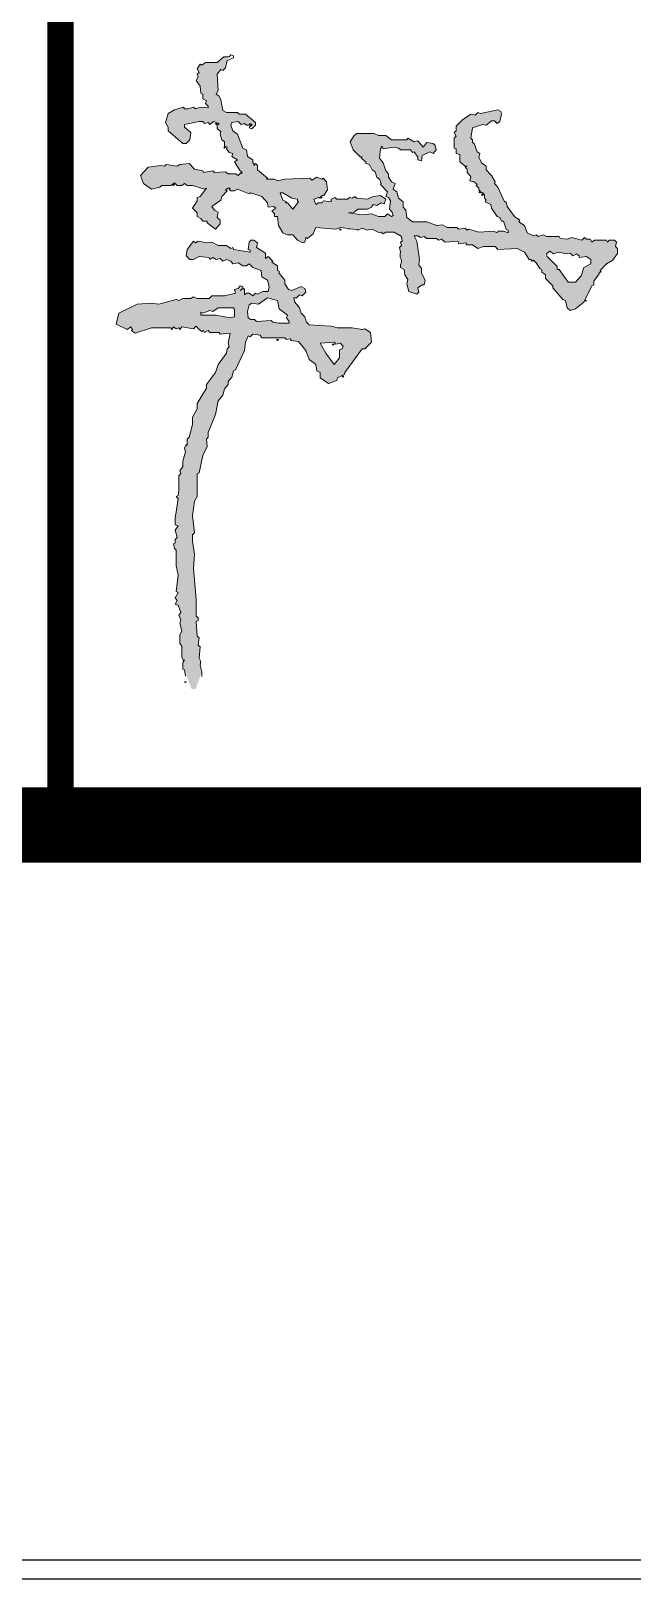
# Model space of a CAD drawing. Extents: x -518115 to 1124316, y -209821 to 1628073.
# Drawn here: x 1017371 to 1017570, y -173716 to -173203 of the extents above; entities that cross this region are included whole.
import ezdxf

# ---------------------------------------------------------------- set-up
doc = ezdxf.new("R2010")
doc.units = 0
doc.header["$LTSCALE"] = 1000
doc.header["$MEASUREMENT"] = 0
doc.layers.add('yichutu', color=7, linetype='Continuous', true_color=0xffffff, plot=False)
doc.layers.add('图框', color=140, linetype='Continuous')
doc.layers.add('签名', color=7, linetype='Continuous', lineweight=18)

# ---------------------------------------------------------------- blocks, each defined once
blk = doc.blocks.new('GFDDDDRG')
at = {"layer": '签名'}
h = blk.add_hatch(color=2, dxfattribs=at)
h.dxf.hatch_style = 1
h.paths.add_polyline_path([(898040.6, -159065.2), (898040.6, -159062.2), (898039.3, -159061), (898038.7, -159061.6), (898037.5, -159060.4), (898037.5, -159058.6), (898033.9, -159056.2), (898033.3, -159051.9), (898030.9, -159050.7), (898027.3, -159041.6), (898024.2, -159039.2), (898023, -159035.6), (898023.6, -159033.8), (898027.9, -159033.2), (898029.7, -159035), (898032.1, -159034.4), (898033.3, -159035.6), (898035.1, -159035.6), (898035.7, -159034.4), (898038.9, -159036), (898039.3, -159035.6), (898039.3, -159033.8), (898032.7, -159028.3), (898028.5, -159028.3), (898027.3, -159027.1), (898020, -159027.1), (898017.6, -159025.9), (898016.4, -159018.7), (898015.2, -159016.2), (898013.3, -159015), (898014.6, -159012.6), (898013.9, -159001.7), (898016.4, -158998.7), (898017.6, -158999.3), (898019.4, -158997.5), (898021, -158991), (898021.8, -158990.2), (898018.2, -158990.2), (898013.9, -158993.9), (898006.1, -158993.9), (898003.7, -158995.7), (898002.5, -158995.1), (898000.6, -158998.1), (898001.9, -159000.5), (898000.6, -159001.7), (898001.2, -159003.5), (898000, -159006), (898002.5, -159009.6), (898003.1, -159014.4), (898004.3, -159015), (898004.3, -159018.1), (898006.7, -159019.3), (898006.1, -159021.1), (898007.9, -159022.9), (898007.9, -159024.1), (898003.1, -159023.5), (897999.4, -159024.7), (897998.2, -159023.5), (897992.5, -159025.4), (897991.6, -159023.5), (897985.5, -159025.3), (897981.3, -159027.7), (897979.5, -159033.8), (897981.3, -159036.8), (897981.3, -159039.2), (897991, -159047.7), (897993.4, -159047.7), (897995.8, -159045.3), (897996.4, -159040.4), (897992.2, -159036.8), (897992.2, -159035), (898003.9, -159032.8), (898005.5, -159034.4), (898007.9, -159033.8), (898009.1, -159035), (898011.5, -159033.2), (898015.2, -159034.4), (898013.9, -159035.6), (898013.9, -159038), (898016.4, -159039.8), (898015.8, -159041.6), (898017, -159045.3), (898018.8, -159046.5), (898018.8, -159049.5), (898020.6, -159050.1), (898020, -159051.3), (898021.8, -159053.7), (898024.2, -159054.3), (898023.6, -159056.2), (898027.3, -159058.6), (898025.4, -159059.8), (898029.1, -159065.8), (898030.3, -159066.4), (898030.3, -159067.7), (898029.7, -159067), (898027.9, -159068.9), (898026, -159067.7), (898021.2, -159067.7), (898019.4, -159066.4), (898012.1, -159067), (898010.9, -159065.8), (898004.9, -159067), (898004.3, -159065.8), (897998.8, -159064.6), (897995.2, -159061), (897989.2, -159061.6), (897987.3, -159062.8), (897980.1, -159061.6), (897978.9, -159062.8), (897976.4, -159062.2), (897968, -159063.4), (897963.1, -159068.9), (897965, -159074.3), (897970.4, -159077.9), (897975.8, -159076.7), (897977.1, -159075.5), (897983.1, -159075.5), (897985.5, -159073.7), (897987.3, -159075.5), (897990.4, -159075.5), (897992.2, -159074.3), (897994, -159075.5), (897997.6, -159075.5), (898005.5, -159077.9), (898006.7, -159077.3), (898002.5, -159082.8), (898000.6, -159083.4), (898000.6, -159085.8), (897997.6, -159090.6), (898000.6, -159093.7), (898000.6, -159096.1), (898003.1, -159097.3), (898004.3, -159099.1), (898007.3, -159099.1), (898007.3, -159100.3), (898012.7, -159104.5), (898015.8, -159100.9), (898015.8, -159098.5), (898013.9, -159096.7), (898014.6, -159093.1), (898012.1, -159091.8), (898010.3, -159089.4), (898016.4, -159085.2), (898017, -159082.8), (898020.6, -159079.1), (898019.4, -159078.5), (898021.2, -159077.3), (898022.4, -159077.3), (898021.8, -159077.9), (898023, -159079.1), (898025.4, -159079.1), (898027.3, -159077.9), (898035.1, -159081), (898036.3, -159080.4), (898043.6, -159082.8), (898047.2, -159087), (898047.8, -159090), (898051.4, -159089.4), (898052.7, -159090.6), (898050.2, -159092.4), (898052, -159094.3), (898052, -159096.1), (898053.9, -159096.1), (898054.2, -159099.4), (898054.5, -159099.7), (898054.2, -159099.9), (898054.5, -159102.1), (898057.5, -159107), (898060.5, -159108.2), (898064.1, -159108.2), (898067.2, -159111.8), (898070.8, -159113.6), (898072, -159113), (898072.6, -159110), (898073.8, -159110.6), (898077.5, -159107.6), (898079.3, -159103.3), (898092.6, -159104.5), (898095.6, -159103.3), (898100.8, -159104.2), (898102.1, -159104.2), (898106.4, -159104.8), (898107.1, -159105.2), (898110.1, -159103.9), (898113.1, -159105.2), (898116.8, -159104.5), (898121.6, -159107), (898122.8, -159106.4), (898124, -159107.6), (898125.8, -159106.4), (898131.3, -159106.4), (898136.1, -159109.4), (898136.7, -159112.4), (898135.5, -159113), (898136.1, -159115.4), (898134.9, -159116.6), (898135.5, -159119.7), (898135.4, -159120.5), (898135.4, -159123), (898136.1, -159125.1), (898136.2, -159125.4), (898136.2, -159127.2), (898135.5, -159128.1), (898135.5, -159129.9), (898137.9, -159131.2), (898138.5, -159134.8), (898140.4, -159137.8), (898139.7, -159140.8), (898141, -159145.7), (898146.4, -159147.5), (898147.6, -159146.3), (898147, -159143.3), (898151.4, -159140.6), (898151.8, -159138.4), (898149.4, -159133.6), (898149.4, -159130.6), (898147.6, -159128.1), (898148.2, -159124.5), (898146.4, -159112.4), (898144.6, -159108.8), (898147, -159108.8), (898148.8, -159110), (898151.2, -159109.4), (898153.1, -159110.6), (898159.1, -159110.6), (898160.9, -159111.8), (898162.7, -159111.2), (898165.1, -159113), (898173.6, -159112.4), (898174.2, -159114.2), (898179.1, -159113.6), (898179.1, -159114.8), (898183.3, -159114.8), (898186.9, -159117.2), (898190.5, -159116), (898198.4, -159116), (898200.2, -159117.9), (898212.9, -159117.2), (898217.8, -159119.7), (898220.8, -159124.5), (898222.8, -159125.6), (898225.6, -159126.9), (898226.5, -159129.4), (898229.3, -159131.2), (898229.3, -159133), (898231.7, -159134.8), (898231.7, -159137.2), (898236.5, -159142), (898236.5, -159143.3), (898243.2, -159151.1), (898245, -159151.7), (898246.2, -159156.6), (898248, -159158.4), (898251.6, -159157.2), (898257.1, -159152.9), (898262.5, -159142), (898263.7, -159141.4), (898263.7, -159139), (898267.4, -159134.2), (898267.4, -159132.4), (898272.2, -159127.5), (898276.4, -159125.1), (898279.5, -159120.6), (898279.5, -159117.2), (898278.2, -159116), (898278.8, -159113), (898277.6, -159111.8), (898274, -159111.8), (898272.8, -159113), (898272.2, -159111.8), (898264.3, -159111.8), (898262.5, -159113), (898261.3, -159111.2), (898258.9, -159111.2), (898257.7, -159110), (898255.9, -159111.8), (898249.2, -159110), (898246.2, -159111.2), (898241.4, -159110.6), (898240.7, -159109.4), (898232.3, -159109.4), (898230.5, -159108.2), (898226.8, -159109.4), (898225.6, -159108.2), (898223.8, -159108.8), (898219.6, -159107), (898217.8, -159102.1), (898214.1, -159099.7), (898214.7, -159098.5), (898211.1, -159096.1), (898206.3, -159089.4), (898205.7, -159086.4), (898204.5, -159086.4), (898200.2, -159076.7), (898197.8, -159074.3), (898198.4, -159073.1), (898196, -159068.9), (898192.4, -159065.2), (898192.4, -159062.8), (898189.3, -159060.4), (898187.5, -159056.8), (898188.1, -159054.3), (898186.3, -159053.1), (898184.5, -159047.7), (898183.3, -159047.1), (898183.3, -159045.3), (898182.1, -159044.1), (898183.3, -159037.4), (898189.9, -159035), (898192.4, -159035.6), (898196, -159032.6), (898197.8, -159032.6), (898199.6, -159034.4), (898201.4, -159033.2), (898202.6, -159028.3), (898202, -159026.5), (898200.2, -159025.3), (898188.7, -159027.7), (898186.9, -159027.1), (898185.1, -159028.9), (898182.1, -159028.3), (898176.6, -159032), (898172.4, -159036.2), (898172.4, -159039.2), (898171.2, -159040.4), (898172.4, -159042.9), (898171.2, -159044.1), (898171.2, -159050.7), (898172.4, -159051.3), (898172.4, -159054.3), (898174.8, -159055), (898174.8, -159059.8), (898178.5, -159062.8), (898179.7, -159062.8), (898178.5, -159063.4), (898179.7, -159064.6), (898179.7, -159067), (898182.1, -159069.5), (898181.5, -159072.5), (898184.5, -159073.1), (898186.3, -159074.9), (898185.7, -159075.5), (898187.5, -159077.3), (898187.5, -159078.5), (898189.3, -159080.4), (898190.5, -159080.4), (898189.9, -159081), (898191.2, -159081.6), (898191.2, -159084), (898192.4, -159085.2), (898191.8, -159086.4), (898195.4, -159088.2), (898196, -159090.6), (898199.6, -159096.1), (898201.4, -159096.7), (898202.6, -159099.1), (898203.9, -159099.1), (898205.7, -159104.5), (898206.9, -159105.2), (898206.9, -159107), (898203.9, -159105.8), (898200.2, -159105.8), (898199.6, -159107), (898197.2, -159105.8), (898187.5, -159106.4), (898180.9, -159104.5), (898179.7, -159105.2), (898178.5, -159103.9), (898174.2, -159104.5), (898173, -159103.3), (898166.4, -159103.3), (898163.3, -159101.5), (898159.7, -159102.1), (898153.1, -159099.7), (898143.4, -159099.7), (898139.7, -159096.7), (898139.1, -159091.8), (898137.3, -159090), (898137.3, -159086.4), (898134.3, -159084), (898133.1, -159079.7), (898130.7, -159077.9), (898131.9, -159074.3), (898129.5, -159073.1), (898127.6, -159070.1), (898127.6, -159067.7), (898125.8, -159065.8), (898124, -159060.4), (898121.6, -159057.4), (898122.2, -159051.3), (898123.4, -159049.5), (898124, -159051.3), (898131.3, -159050.1), (898134.3, -159050.7), (898135.5, -159051.9), (898142.2, -159051.9), (898143.4, -159053.7), (898144.6, -159053.1), (898147, -159056.8), (898147, -159058.6), (898149.4, -159059.2), (898150, -159055.6), (898154.9, -159053.1), (898157.3, -159054.3), (898159.1, -159051.9), (898158.5, -159048.9), (898157.3, -159047.7), (898153.1, -159047.1), (898150.6, -159050.1), (898147, -159045.9), (898144.6, -159046.5), (898140.4, -159044.1), (898139.7, -159045.3), (898129.5, -159045.3), (898125.8, -159042.3), (898121, -159042.3), (898118, -159041), (898106.5, -159041), (898104.7, -159042.3), (898102.2, -159046.5), (898104.1, -159051.9), (898108.9, -159056.8), (898110.1, -159056.2), (898109.5, -159057.4), (898112.5, -159059.8), (898112.5, -159061), (898114.9, -159061.6), (898116.8, -159065.2), (898118.6, -159066.4), (898119.8, -159070.1), (898121.6, -159071.3), (898123.6, -159076.3), (898127, -159079.7), (898125.8, -159082.8), (898127.6, -159083.4), (898128.9, -159085.8), (898128.3, -159091.2), (898130.1, -159093.1), (898130.7, -159095.5), (898129.5, -159096.1), (898127, -159094.3), (898125.2, -159096.1), (898121, -159096.1), (898116.2, -159094.3), (898110.1, -159094.9), (898101, -159093.7), (898104.7, -159093.1), (898107.1, -159091.2), (898113.7, -159091.2), (898116.2, -159090), (898117.4, -159088.2), (898119.8, -159088.8), (898122.8, -159087), (898124.6, -159087.6), (898125.8, -159084.6), (898122.2, -159082.2), (898117.4, -159082.8), (898113.7, -159084.6), (898106.5, -159084), (898105.3, -159082.8), (898103.5, -159084), (898101.6, -159083.4), (898100.4, -159084.6), (898093.2, -159084.6), (898092, -159083.4), (898089.5, -159084.6), (898089.5, -159086.4), (898084.1, -159085.8), (898083.5, -159087), (898081.1, -159087), (898079.3, -159088.2), (898078.1, -159084.6), (898083.1, -159082.6), (898083.5, -159082.2), (898084.7, -159082.2), (898087.1, -159078.5), (898086.5, -159073.1), (898084.1, -159070.7), (898083.5, -159071.3), (898079.9, -159070.1), (898076.8, -159071.9), (898075.6, -159070.7), (898058.7, -159071.3), (898053.9, -159072.5), (898052, -159071.3), (898046.6, -159071.3), (898047.2, -159070.7)])
h.paths.add_polyline_path([(898055.7, -159080.4), (898057.5, -159080.4), (898063.5, -159084), (898067.2, -159084.6), (898067.2, -159085.8), (898067.8, -159086.4), (898064.1, -159091.2), (898060.5, -159087), (898059.3, -159087), (898059.9, -159086.4), (898057.5, -159085.2)], flags=16)
h.paths.add_polyline_path([(898234.7, -159119.1), (898237.1, -159120.9), (898240.1, -159119.7), (898246.2, -159120.9), (898248, -159120.3), (898249.8, -159122.1), (898252.2, -159120.9), (898255.6, -159123.1), (898258.9, -159122.7), (898261.9, -159124.5), (898261.9, -159127.5), (898257.1, -159129.9), (898255.3, -159135.4), (898251.6, -159139.6), (898246.8, -159139.6), (898240.7, -159131.2), (898239.5, -159131.2), (898239.5, -159129.3), (898231.6, -159121.4)], flags=16)
h = blk.add_hatch(color=2, dxfattribs=at)
h.dxf.hatch_style = 1
h.paths.add_polyline_path([(898036.3, -159164.4), (898034.5, -159163.2), (898033.9, -159159), (898035.1, -159154.7), (898036.9, -159153.5), (898041.2, -159154.1), (898047.2, -159149.9), (898053.9, -159151.7), (898055.1, -159157.2), (898060.5, -159161.4), (898059.9, -159163.2), (898061.7, -159165.6), (898061.7, -159166.8), (898054.5, -159166.8), (898050.8, -159166.2), (898049.6, -159165), (898040, -159165.6), (898038.7, -159164.4)], flags=16)
h.paths.add_polyline_path([(898025.4, -159162.6), (898022.4, -159163.2), (898013.3, -159161.4), (898003.1, -159161.4), (898003.1, -159159.6), (898004.3, -159160.2), (898009.1, -159158.4), (898010.9, -159159), (898014.6, -159156.6), (898024.8, -159156.6), (898025.4, -159157.8)], flags=16)
h.paths.add_polyline_path([(898082.3, -159180.1), (898091.4, -159179.5), (898092.6, -159180.8), (898095.6, -159180.1), (898096.8, -159181.4), (898097.4, -159182), (898096.8, -159183.8), (898095, -159184.4), (898095, -159189.8), (898091.4, -159194.1), (898085.9, -159186.8)], flags=16)
h.paths.add_polyline_path([(898090.2, -159180.8), (898091.4, -159180.8), (898090.8, -159181.4)], flags=0)
h.paths.add_polyline_path([(897996.9, -159409.3), (897999.6, -159409.4), (898003.7, -159397.9), (898002.5, -159393.6), (898003.1, -159391.2), (898001.9, -159388.8), (898002.5, -159381.5), (898001.2, -159380.3), (898001.9, -159375.5), (898000.6, -159374.3), (898000, -159364.6), (898001.2, -159364), (898001.2, -159362.2), (898000, -159361), (898000, -159350.1), (897998.2, -159329.5), (897998.8, -159319.9), (897997.6, -159311.4), (897997.6, -159307.2), (897998.8, -159305.9), (897997.6, -159294.5), (897998.8, -159284.8), (898000.6, -159281.8), (898000.6, -159266.6), (898001.9, -159266), (898004.3, -159254.5), (898007.3, -159248.5), (898006.7, -159243.6), (898007.9, -159242.4), (898007.9, -159239.4), (898012.7, -159227.3), (898014.6, -159218.2), (898017.6, -159214.6), (898018.8, -159210.4), (898021.2, -159207.4), (898021.2, -159205.5), (898023.6, -159202.5), (898024.8, -159198.3), (898026, -159197.7), (898032.1, -159185), (898032.7, -159179.5), (898034.5, -159175.3), (898035.7, -159175.9), (898037.5, -159174.1), (898042.4, -159174.7), (898043.6, -159176.5), (898058.7, -159176.5), (898059.9, -159177.7), (898062.3, -159177.1), (898062.9, -159178.3), (898067.8, -159178.9), (898072.6, -159185), (898075, -159191), (898079.3, -159194.1), (898079.9, -159198.3), (898082.3, -159199.5), (898082.3, -159203.1), (898087.7, -159206.8), (898093.2, -159204.9), (898093.8, -159203.1), (898098.6, -159200.7), (898098.6, -159199.5), (898110.1, -159183.8), (898111.9, -159183.8), (898116.2, -159179.5), (898115.6, -159172.9), (898111.9, -159170.5), (898110.1, -159171.1), (898103.5, -159169.9), (898093.8, -159169.9), (898089.5, -159168.7), (898075, -159168), (898073.2, -159166.2), (898072, -159162.6), (898069.6, -159160.2), (898068.4, -159156.6), (898065.4, -159152.9), (898064.8, -159149.9), (898066.6, -159149.9), (898068.4, -159148.1), (898070.2, -159148.7), (898072.6, -159146.3), (898072, -159143.9), (898069.6, -159142.6), (898063.5, -159145.1), (898061.1, -159144.5), (898058.7, -159140.8), (898058.7, -159138.4), (898055.1, -159133.6), (898055.1, -159132.4), (898053.9, -159131.8), (898053.9, -159128.7), (898050.2, -159126.3), (898050.8, -159125.7), (898047.8, -159122.7), (898046, -159123.9), (898046, -159120.3), (898040, -159116.6), (898040.6, -159113.6), (898038.1, -159111.8), (898036.3, -159111.8), (898035.1, -159113), (898034.5, -159117.9), (898035.7, -159118.5), (898035.7, -159119.7), (898024.8, -159117.9), (898024.2, -159116.6), (898023, -159117.2), (898020, -159115.4), (898014.6, -159115.4), (898010.3, -159113), (898007.3, -159113.6), (898001.2, -159112.4), (897999.4, -159113.6), (897998.2, -159112.4), (897994, -159117.9), (897993.4, -159122.1), (897995.8, -159124.5), (897998.2, -159124.5), (898001.9, -159122.7), (898008.5, -159123.3), (898009.1, -159124.5), (898010.9, -159123.3), (898013.3, -159124.5), (898015.8, -159123.9), (898017.6, -159125.7), (898020, -159124.5), (898023, -159125.7), (898024.2, -159127.5), (898027.9, -159126.9), (898030.9, -159128.7), (898033.3, -159128.7), (898035.1, -159127.5), (898037.5, -159129.9), (898043, -159131.8), (898043.6, -159136), (898047.2, -159138.4), (898048.4, -159142.6), (898047.8, -159145.7), (898044.2, -159145.7), (898040.6, -159147.5), (898039.3, -159146.9), (898037.5, -159148.7), (898035.1, -159146.9), (898033.3, -159146.9), (898032.1, -159148.1), (898032.1, -159144.5), (898031.5, -159143.9), (898029.1, -159145.1), (898030.9, -159143.9), (898030.9, -159142.6), (898029.1, -159142), (898027.9, -159143.9), (898025.4, -159144.5), (898026, -159146.9), (898018.8, -159148.7), (898010.3, -159148.7), (898008.5, -159150.5), (898000.6, -159150.5), (897998.2, -159149.3), (897996.4, -159150.5), (897991, -159150.5), (897988.5, -159151.7), (897986.7, -159151.1), (897975.2, -159154.1), (897970.4, -159153.5), (897960.7, -159154.1), (897948.6, -159160.2), (897946.8, -159167.4), (897954.1, -159171.1), (897956.5, -159169.3), (897957.7, -159171.1), (897957.1, -159171.7), (897959.5, -159173.5), (897970.4, -159169.9), (897983.1, -159169.9), (897983.7, -159171.1), (897984.9, -159169.3), (897986.7, -159170.5), (897988.5, -159169.9), (897989.2, -159171.1), (897990.4, -159169.3), (897998.2, -159170.5), (898000, -159168.7), (898001.9, -159171.1), (898003.7, -159172.3), (898004.9, -159171.7), (898005.5, -159172.9), (898007.9, -159171.7), (898009.1, -159172.9), (898015.2, -159172.9), (898015.8, -159174.1), (898022.4, -159173.5), (898021.2, -159180.1), (898021.8, -159182.6), (898020.6, -159183.8), (898020, -159186.8), (898014.6, -159194.1), (898012.7, -159199.5), (898006.7, -159207.4), (898006.7, -159209.8), (898000.6, -159220.1), (898000.6, -159223.7), (897997.6, -159229.1), (897997.6, -159234), (897995.2, -159242.4), (897994, -159243.6), (897994, -159247.9), (897993.4, -159247.3), (897992.2, -159249.7), (897992.8, -159252.1), (897991, -159258.2), (897991, -159261.8), (897989.2, -159264.8), (897989.8, -159266.6), (897988.5, -159267.8), (897988.5, -159277.5), (897987.9, -159281.1), (897986.7, -159281.8), (897987.9, -159283), (897986.7, -159292), (897986.4, -159293.7), (897986.1, -159295.7), (897986.1, -159300.5), (897987.9, -159301.1), (897986.1, -159304.1), (897987.3, -159309), (897986.1, -159310.2), (897986.1, -159312.6), (897984.9, -159313.2), (897985.5, -159316.2), (897986.7, -159317.4), (897986.7, -159327.7), (897987.9, -159333.8), (897986.7, -159344.7), (897987.9, -159345.3), (897986.1, -159348.9), (897987.3, -159350.7), (897986.1, -159353.1), (897987.9, -159353.7), (897989.8, -159358.6), (897988.5, -159360.4), (897989.8, -159363.4), (897989.2, -159365.8), (897990.4, -159370.7), (897989.2, -159373.7), (897989.2, -159379.1), (897990.4, -159380.9), (897990.4, -159388.2), (897991.6, -159390.6), (897992.2, -159390), (897991, -159391.8), (897991, -159396.1), (897992.2, -159396.7)])
at = {"layer": '图框'}
blk.add_lwpolyline([(923309.8, -107437), (923309.8, -159999.5), (893609.8, -159999.5), (893609.8, -107437)], close=True, dxfattribs=at)
blk.add_lwpolyline([(923309.8, -107437), (923309.8, -159999.5), (893609.8, -159999.5), (893609.8, -107437)], close=True, dxfattribs=at)
at = {"layer": '图框', "const_width": 50}
blk.add_lwpolyline([(894109.8, -159499.5), (922809.8, -159499.5), (922809.8, -108687), (894109.8, -108687)], close=True, dxfattribs=at)
at = {"layer": '图框', "const_width": 17.5}
blk.add_lwpolyline([(897909.9, -156001.9), (897909.9, -159501.9)], dxfattribs=at)
at = {"layer": '签名', "color": 2, "elevation": 4852497.2}
for points in [[(898278.8, -159121.5), (898279.5, -159120.9), (898279.5, -159117.2), (898278.2, -159116), (898278.8, -159113), (898277.6, -159111.8), (898274, -159111.8), (898272.8, -159113), (898272.2, -159111.8), (898264.3, -159111.8), (898262.5, -159113), (898261.3, -159111.2), (898258.9, -159111.2), (898257.7, -159110), (898255.9, -159111.8), (898249.2, -159110), (898246.2, -159111.2), (898241.4, -159110.6), (898240.7, -159109.4), (898232.3, -159109.4), (898230.5, -159108.2), (898226.8, -159109.4), (898225.6, -159108.2), (898223.8, -159108.8), (898219.6, -159107), (898217.8, -159102.1), (898214.1, -159099.7), (898214.7, -159098.5), (898211.1, -159096.1), (898206.3, -159089.4), (898205.7, -159086.4), (898204.5, -159086.4), (898200.2, -159076.7), (898197.8, -159074.3), (898198.4, -159073.1), (898196, -159068.9), (898192.4, -159065.2), (898192.4, -159062.8), (898189.3, -159060.4), (898187.5, -159056.8), (898188.1, -159054.3), (898186.3, -159053.1), (898184.5, -159047.7), (898183.3, -159047.1), (898183.3, -159045.3), (898182.1, -159044.1), (898183.3, -159037.4), (898189.9, -159035), (898192.4, -159035.6), (898196, -159032.6), (898197.8, -159032.6), (898199.6, -159034.4), (898201.4, -159033.2), (898202.6, -159028.3), (898202, -159026.5), (898200.2, -159025.3), (898188.7, -159027.7), (898186.9, -159027.1), (898185.1, -159028.9), (898182.1, -159028.3), (898176.6, -159032), (898172.4, -159036.2), (898172.4, -159039.2), (898171.2, -159040.4), (898172.4, -159042.9), (898171.2, -159044.1), (898171.2, -159050.7), (898172.4, -159051.3), (898172.4, -159054.3), (898174.8, -159055), (898174.8, -159059.8), (898178.5, -159062.8), (898179.7, -159062.8), (898178.5, -159063.4), (898179.7, -159064.6), (898179.7, -159067), (898182.1, -159069.5), (898181.5, -159072.5), (898184.5, -159073.1), (898186.3, -159074.9), (898185.7, -159075.5), (898187.5, -159077.3), (898187.5, -159078.5), (898189.3, -159080.4), (898190.5, -159080.4), (898189.9, -159081), (898191.2, -159081.6), (898191.2, -159084), (898192.4, -159085.2), (898191.8, -159086.4), (898195.4, -159088.2), (898196, -159090.6), (898199.6, -159096.1), (898201.4, -159096.7), (898202.6, -159099.1), (898203.9, -159099.1), (898205.7, -159104.5), (898206.9, -159105.2), (898206.9, -159107), (898203.9, -159105.8), (898200.2, -159105.8), (898199.6, -159107), (898197.2, -159105.8), (898187.5, -159106.4), (898180.9, -159104.5), (898179.7, -159105.2), (898178.5, -159103.9), (898174.2, -159104.5), (898173, -159103.3), (898166.4, -159103.3), (898163.3, -159101.5), (898159.7, -159102.1), (898153.1, -159099.7), (898143.4, -159099.7), (898139.7, -159096.7), (898139.1, -159091.8), (898137.3, -159090), (898137.3, -159086.4), (898134.3, -159084), (898133.1, -159079.7), (898130.7, -159077.9), (898131.9, -159074.3), (898129.5, -159073.1), (898127.6, -159070.1), (898127.6, -159067.7), (898125.8, -159065.8), (898124, -159060.4), (898121.6, -159057.4), (898122.2, -159051.3), (898123.4, -159049.5), (898124, -159051.3), (898131.3, -159050.1), (898134.3, -159050.7), (898135.5, -159051.9), (898142.2, -159051.9), (898143.4, -159053.7), (898144.6, -159053.1), (898147, -159056.8), (898147, -159058.6), (898149.4, -159059.2), (898150, -159055.6), (898154.9, -159053.1), (898157.3, -159054.3), (898159.1, -159051.9), (898158.5, -159048.9), (898157.3, -159047.7), (898153.1, -159047.1), (898150.6, -159050.1), (898147, -159045.9), (898144.6, -159046.5), (898140.4, -159044.1), (898139.7, -159045.3), (898129.5, -159045.3), (898125.8, -159042.3), (898121, -159042.3), (898118, -159041), (898106.5, -159041), (898104.7, -159042.3), (898102.2, -159046.5), (898104.1, -159051.9), (898108.9, -159056.8), (898110.1, -159056.2), (898109.5, -159057.4), (898112.5, -159059.8), (898112.5, -159061), (898114.9, -159061.6), (898116.8, -159065.2), (898118.6, -159066.4), (898119.8, -159070.1), (898121.6, -159071.3), (898122.8, -159074.3), (898122.2, -159074.9), (898127, -159079.7), (898125.8, -159082.8), (898127.6, -159083.4), (898128.9, -159085.8), (898128.3, -159091.2), (898130.1, -159093.1), (898130.7, -159095.5), (898129.5, -159096.1), (898127, -159094.3), (898125.2, -159096.1), (898121, -159096.1), (898116.2, -159094.3), (898110.1, -159094.9), (898101, -159093.7), (898104.7, -159093.1), (898107.1, -159091.2), (898113.7, -159091.2), (898116.2, -159090), (898117.4, -159088.2), (898119.8, -159088.8), (898122.8, -159087), (898124.6, -159087.6), (898125.8, -159084.6), (898122.2, -159082.2), (898117.4, -159082.8), (898113.7, -159084.6), (898106.5, -159084), (898105.3, -159082.8), (898103.5, -159084), (898101.6, -159083.4), (898100.4, -159084.6), (898093.2, -159084.6), (898092, -159083.4), (898089.5, -159084.6), (898089.5, -159086.4), (898084.1, -159085.8), (898083.5, -159087), (898081.1, -159087), (898079.3, -159088.2), (898078.1, -159084.6), (898081.1, -159083.4), (898081.7, -159084), (898083.5, -159082.2), (898084.7, -159082.2), (898087.1, -159078.5), (898086.5, -159073.1), (898084.1, -159070.7), (898083.5, -159071.3), (898079.9, -159070.1), (898076.8, -159071.9), (898075.6, -159070.7), (898058.7, -159071.3), (898053.9, -159072.5), (898052, -159071.3), (898046.6, -159071.3), (898047.2, -159070.7), (898040.6, -159065.2), (898040.6, -159062.2), (898039.3, -159061), (898038.1, -159062.2), (898038.7, -159061.6), (898037.5, -159060.4), (898037.5, -159058.6), (898033.9, -159056.2), (898033.3, -159051.9), (898030.9, -159050.7), (898027.3, -159041.6), (898024.2, -159039.2), (898023, -159035.6), (898023.6, -159033.8), (898027.9, -159033.2), (898029.7, -159035), (898032.1, -159034.4), (898033.3, -159035.6), (898035.1, -159035.6), (898035.7, -159034.4), (898036.9, -159035), (898036.9, -159036.2), (898036.3, -159035.6), (898035.1, -159037.4), (898036.9, -159038), (898039.3, -159035.6), (898039.3, -159033.8), (898032.7, -159028.3), (898028.5, -159028.3), (898027.3, -159027.1), (898020, -159027.1), (898017.6, -159025.9), (898016.4, -159018.7), (898015.2, -159016.2), (898013.3, -159015), (898014.6, -159012.6), (898013.9, -159001.7), (898016.4, -158998.7), (898017.6, -158999.3), (898019.4, -158997.5), (898020.6, -158992.7), (898024.8, -158990.8), (898024.8, -158989.6), (898023, -158989), (898021.8, -158990.2), (898018.2, -158990.2), (898013.9, -158993.9), (898006.1, -158993.9), (898003.7, -158995.7), (898002.5, -158995.1), (898000.6, -158998.1), (898001.9, -159000.5), (898000.6, -159001.7), (898001.2, -159003.5), (898000, -159006), (898002.5, -159009.6), (898003.1, -159014.4), (898004.3, -159015), (898004.3, -159018.1), (898006.7, -159019.3), (898006.1, -159021.1), (898007.9, -159022.9), (898007.9, -159024.1), (898003.1, -159023.5), (897999.4, -159024.7), (897998.2, -159023.5), (897994.6, -159024.7), (897992.2, -159024.7), (897991.6, -159023.5), (897985.5, -159025.3), (897981.3, -159027.7), (897979.5, -159033.8), (897981.3, -159036.8), (897981.3, -159039.2), (897991, -159047.7), (897993.4, -159047.7), (897995.8, -159045.3), (897996.4, -159040.4), (897992.2, -159036.8), (897992.2, -159035), (898001.9, -159033.2), (898004.3, -159033.2), (898005.5, -159034.4), (898007.9, -159033.8), (898009.1, -159035), (898011.5, -159033.2), (898015.2, -159034.4), (898013.9, -159035.6), (898013.9, -159038), (898016.4, -159039.8), (898015.8, -159041.6), (898017, -159045.3), (898018.8, -159046.5), (898018.8, -159049.5), (898020.6, -159050.1), (898020, -159051.3), (898021.8, -159053.7), (898024.2, -159054.3), (898023.6, -159056.2), (898027.3, -159058.6), (898025.4, -159059.8), (898029.1, -159065.8), (898030.3, -159066.4), (898030.3, -159067.7), (898029.7, -159067), (898027.9, -159068.9), (898026, -159067.7), (898021.2, -159067.7), (898019.4, -159066.4), (898012.1, -159067), (898010.9, -159065.8), (898004.9, -159067), (898004.3, -159065.8), (897998.8, -159064.6), (897995.2, -159061), (897989.2, -159061.6), (897987.3, -159062.8), (897980.1, -159061.6), (897978.9, -159062.8), (897976.4, -159062.2), (897968, -159063.4), (897963.1, -159068.9), (897965, -159074.3), (897970.4, -159077.9), (897975.8, -159076.7), (897977.1, -159075.5), (897983.1, -159075.5), (897985.5, -159073.7), (897987.3, -159075.5), (897990.4, -159075.5), (897992.2, -159074.3), (897994, -159075.5), (897997.6, -159075.5), (898005.5, -159077.9), (898006.7, -159077.3), (898002.5, -159082.8), (898000.6, -159083.4), (898000.6, -159085.8), (897997.6, -159090.6), (898000.6, -159093.7), (898000.6, -159096.1), (898003.1, -159097.3), (898004.3, -159099.1), (898007.3, -159099.1), (898007.3, -159100.3), (898012.7, -159104.5), (898015.8, -159100.9), (898015.8, -159098.5), (898013.9, -159096.7), (898014.6, -159093.1), (898012.1, -159091.8), (898010.3, -159089.4), (898016.4, -159085.2), (898017, -159082.8), (898020.6, -159079.1), (898019.4, -159078.5), (898021.2, -159077.3), (898022.4, -159077.3), (898021.8, -159077.9), (898023, -159079.1), (898025.4, -159079.1), (898027.3, -159077.9), (898035.1, -159081), (898036.3, -159080.4), (898043.6, -159082.8), (898047.2, -159087), (898047.8, -159090), (898051.4, -159089.4), (898052.7, -159090.6), (898050.2, -159092.4), (898052, -159094.3), (898052, -159096.1), (898053.9, -159096.1), (898054.5, -159102.1), (898057.5, -159107), (898060.5, -159108.2), (898064.1, -159108.2), (898067.2, -159111.8), (898070.8, -159113.6), (898072, -159113), (898072.6, -159110), (898073.8, -159110.6), (898077.5, -159107.6), (898079.3, -159103.3), (898092.6, -159104.5), (898095.6, -159103.3), (898099.2, -159103.9), (898100.7, -159104.2), (898102.2, -159104.2), (898106.5, -159104.8), (898107.1, -159105.2), (898110.1, -159103.9), (898113.1, -159105.2), (898116.8, -159104.5), (898121.6, -159107), (898122.8, -159106.4), (898124, -159107.6), (898125.8, -159106.4), (898131.3, -159106.4), (898136.1, -159109.4), (898136.7, -159112.4), (898135.5, -159113), (898136.1, -159115.4), (898134.9, -159116.6), (898135.5, -159119.7), (898135.4, -159120.9), (898135.4, -159123.3), (898136.1, -159125.1), (898136.2, -159124.5), (898136.2, -159126.3), (898135.5, -159128.1), (898135.5, -159129.9), (898137.9, -159131.2), (898138.5, -159134.8), (898140.4, -159137.8), (898139.7, -159140.8), (898141, -159145.7), (898146.4, -159147.5), (898147.6, -159146.3), (898147, -159143.3), (898150, -159141.4), (898151.2, -159141.4), (898151.8, -159138.4), (898149.4, -159133.6), (898149.4, -159130.6), (898147.6, -159128.1), (898148.2, -159124.5), (898146.4, -159112.4), (898144.6, -159108.8), (898147, -159108.8), (898148.8, -159110), (898151.2, -159109.4), (898153.1, -159110.6), (898159.1, -159110.6), (898160.9, -159111.8), (898162.7, -159111.2), (898165.1, -159113), (898173.6, -159112.4), (898174.2, -159114.2), (898179.1, -159113.6), (898179.1, -159114.8), (898183.3, -159114.8), (898186.9, -159117.2), (898190.5, -159116), (898198.4, -159116), (898200.2, -159117.9), (898212.9, -159117.2), (898217.8, -159119.7), (898220.8, -159124.5), (898222, -159124.5), (898222.6, -159125.7), (898223.8, -159125.1), (898225.6, -159126.9), (898228, -159130.6), (898229.3, -159131.2), (898229.3, -159133), (898231.7, -159134.8), (898231.7, -159137.2), (898236.5, -159142), (898236.5, -159143.3), (898243.2, -159151.1), (898245, -159151.7), (898246.2, -159156.6), (898248, -159158.4), (898251.6, -159157.2), (898257.1, -159152.9), (898262.5, -159142), (898263.7, -159141.4), (898263.7, -159139), (898267.4, -159134.2), (898267.4, -159133), (898268.6, -159133), (898268, -159131.8), (898272.2, -159127.5), (898276.4, -159125.1), (898278.8, -159121.5)], [(898013.3, -159035), (898013.9, -159034.4), (898012.7, -159034.4), (898013.3, -159035)], [(898018.8, -159050.7), (898019.4, -159050.1), (898018.2, -159050.1), (898018.8, -159050.7)], [(897984.9, -159075.5), (897985.5, -159074.9), (897984.3, -159074.9), (897984.9, -159075.5)], [(898188.1, -159080.4), (898188.7, -159079.7), (898187.5, -159079.7), (898188.1, -159080.4)], [(898067.2, -159084.6), (898067.2, -159085.8), (898067.8, -159086.4), (898064.1, -159091.2), (898060.5, -159087), (898059.3, -159087), (898059.9, -159086.4), (898057.5, -159085.2), (898055.7, -159080.4), (898057.5, -159080.4), (898063.5, -159084), (898067.2, -159084.6)], [(898082.9, -159084), (898083.5, -159083.4), (898082.3, -159083.4), (898082.9, -159084)], [(898189.9, -159082.2), (898190.5, -159081.6), (898189.3, -159081.6), (898189.9, -159082.2)], [(898095.6, -159105.2), (898096.2, -159104.5), (898095, -159104.5), (898095.6, -159105.2)], [(898115.6, -159180.1), (898116.2, -159179.5), (898115.6, -159172.9), (898111.9, -159170.5), (898110.1, -159171.1), (898103.5, -159169.9), (898093.8, -159169.9), (898089.5, -159168.7), (898075, -159168), (898073.2, -159166.2), (898072, -159162.6), (898069.6, -159160.2), (898068.4, -159156.6), (898065.4, -159152.9), (898064.8, -159149.9), (898066.6, -159149.9), (898068.4, -159148.1), (898070.2, -159148.7), (898072.6, -159146.3), (898072, -159143.9), (898069.6, -159142.6), (898063.5, -159145.1), (898061.1, -159144.5), (898058.7, -159140.8), (898058.7, -159138.4), (898055.1, -159133.6), (898055.1, -159132.4), (898053.9, -159131.8), (898053.9, -159128.7), (898050.2, -159126.3), (898050.8, -159125.7), (898047.8, -159122.7), (898046, -159123.9), (898046, -159120.3), (898040, -159116.6), (898040.6, -159113.6), (898038.1, -159111.8), (898036.3, -159111.8), (898035.1, -159113), (898034.5, -159117.9), (898035.7, -159118.5), (898035.7, -159119.7), (898024.8, -159117.9), (898024.2, -159116.6), (898023, -159117.2), (898020, -159115.4), (898014.6, -159115.4), (898010.3, -159113), (898007.3, -159113.6), (898001.2, -159112.4), (897999.4, -159113.6), (897998.2, -159112.4), (897994, -159117.9), (897993.4, -159122.1), (897995.8, -159124.5), (897998.2, -159124.5), (898001.9, -159122.7), (898008.5, -159123.3), (898009.1, -159124.5), (898010.9, -159123.3), (898013.3, -159124.5), (898015.8, -159123.9), (898017.6, -159125.7), (898020, -159124.5), (898023, -159125.7), (898024.2, -159127.5), (898027.9, -159126.9), (898030.9, -159128.7), (898033.3, -159128.7), (898035.1, -159127.5), (898037.5, -159129.9), (898043, -159131.8), (898043.6, -159136), (898047.2, -159138.4), (898048.4, -159142.6), (898047.8, -159145.7), (898044.2, -159145.7), (898040.6, -159147.5), (898039.3, -159146.9), (898037.5, -159148.7), (898035.1, -159146.9), (898033.3, -159146.9), (898032.1, -159148.1), (898032.1, -159144.5), (898031.5, -159143.9), (898029.1, -159145.1), (898030.9, -159143.9), (898030.9, -159142.6), (898029.1, -159142), (898027.9, -159143.9), (898025.4, -159144.5), (898026, -159146.9), (898018.8, -159148.7), (898010.3, -159148.7), (898008.5, -159150.5), (898000.6, -159150.5), (897998.2, -159149.3), (897996.4, -159150.5), (897991, -159150.5), (897988.5, -159151.7), (897986.7, -159151.1), (897975.2, -159154.1), (897970.4, -159153.5), (897960.7, -159154.1), (897948.6, -159160.2), (897946.8, -159167.4), (897954.1, -159171.1), (897956.5, -159169.3), (897957.7, -159171.1), (897957.1, -159171.7), (897959.5, -159173.5), (897970.4, -159169.9), (897983.1, -159169.9), (897983.7, -159171.1), (897984.9, -159169.3), (897986.7, -159170.5), (897988.5, -159169.9), (897989.2, -159171.1), (897990.4, -159169.3), (897998.2, -159170.5), (898000, -159168.7), (898001.9, -159171.1), (898003.7, -159172.3), (898004.9, -159171.7), (898005.5, -159172.9), (898007.9, -159171.7), (898009.1, -159172.9), (898015.2, -159172.9), (898015.8, -159174.1), (898022.4, -159173.5), (898021.2, -159180.1), (898021.8, -159182.6), (898020.6, -159183.8), (898020, -159186.8), (898014.6, -159194.1), (898012.7, -159199.5), (898006.7, -159207.4), (898006.7, -159209.8), (898000.6, -159220.1), (898000.6, -159223.7), (897997.6, -159229.1), (897997.6, -159234), (897995.2, -159242.4), (897994, -159243.6), (897994, -159247.9), (897993.4, -159247.3), (897992.2, -159249.7), (897992.8, -159252.1), (897991, -159258.2), (897991, -159261.8), (897989.2, -159264.8), (897989.8, -159266.6), (897988.5, -159267.8), (897988.5, -159277.5), (897987.9, -159281.1), (897986.7, -159281.8), (897987.9, -159283), (897986.7, -159292), (897986.5, -159293.2), (897986.1, -159295.7), (897986.1, -159300.5), (897987.9, -159301.1), (897986.1, -159304.1), (897987.3, -159309), (897986.1, -159310.2), (897986.1, -159312.6), (897984.9, -159313.2), (897985.5, -159316.2), (897986.7, -159317.4), (897986.7, -159327.7), (897987.9, -159333.8), (897986.7, -159344.7), (897987.9, -159345.3), (897986.1, -159348.9), (897987.3, -159350.7), (897986.1, -159353.1), (897987.9, -159353.7), (897989.8, -159358.6), (897988.5, -159360.4), (897989.8, -159363.4), (897989.2, -159365.8), (897990.4, -159370.7), (897989.2, -159373.7), (897989.2, -159379.1), (897990.4, -159380.9), (897990.4, -159388.2), (897991.6, -159390.6), (897992.2, -159390), (897991, -159391.8), (897991, -159396.1), (897992.2, -159396.7), (897992.9, -159400.9)], [(898261.9, -159124.5), (898261.9, -159127.5), (898257.1, -159129.9), (898255.3, -159135.4), (898251.6, -159139.6), (898246.8, -159139.6), (898240.7, -159131.2), (898239.5, -159131.2), (898239.5, -159129.3), (898232.9, -159122.7), (898232.3, -159120.9), (898234.7, -159119.1), (898237.1, -159120.9), (898240.1, -159119.7), (898246.2, -159120.9), (898248, -159120.3), (898249.8, -159122.1), (898252.2, -159120.9), (898254.1, -159122.1), (898254.1, -159123.3), (898258.9, -159122.7), (898261.9, -159124.5)], [(898061.7, -159165.6), (898061.7, -159166.8), (898054.5, -159166.8), (898050.8, -159166.2), (898049.6, -159165), (898040, -159165.6), (898038.7, -159164.4), (898036.3, -159164.4), (898034.5, -159163.2), (898033.9, -159159), (898035.1, -159154.7), (898036.9, -159153.5), (898041.2, -159154.1), (898047.2, -159149.9), (898053.9, -159151.7), (898055.1, -159157.2), (898060.5, -159161.4), (898059.9, -159163.2), (898061.7, -159165.6)], [(898025.4, -159157.8), (898025.4, -159162.6), (898022.4, -159163.2), (898013.3, -159161.4), (898003.1, -159161.4), (898003.1, -159159.6), (898004.3, -159160.2), (898009.1, -159158.4), (898010.9, -159159), (898014.6, -159156.6), (898024.8, -159156.6), (898025.4, -159157.8)], [(898258.3, -159152.3), (898258.9, -159151.7), (898257.7, -159151.7), (898258.3, -159152.3)], [(898003.7, -159401), (898003.7, -159397.9), (898002.5, -159393.6), (898003.1, -159391.2), (898001.9, -159388.8), (898002.5, -159381.5), (898001.2, -159380.3), (898001.9, -159375.5), (898000.6, -159374.3), (898000, -159364.6), (898001.2, -159364), (898001.2, -159362.2), (898000, -159361), (898000, -159350.1), (897998.2, -159329.5), (897998.8, -159319.9), (897997.6, -159311.4), (897997.6, -159307.2), (897998.8, -159305.9), (897997.6, -159294.5), (897998.8, -159284.8), (898000.6, -159281.8), (898000.6, -159266.6), (898001.9, -159266), (898004.3, -159254.5), (898007.3, -159248.5), (898006.7, -159243.6), (898007.9, -159242.4), (898007.9, -159239.4), (898012.7, -159227.3), (898014.6, -159218.2), (898017.6, -159214.6), (898018.8, -159210.4), (898021.2, -159207.4), (898021.2, -159205.5), (898023.6, -159202.5), (898024.8, -159198.3), (898026, -159197.7), (898032.1, -159185), (898032.7, -159179.5), (898034.5, -159175.3), (898035.7, -159175.9), (898037.5, -159174.1), (898042.4, -159174.7), (898043.6, -159176.5), (898058.7, -159176.5), (898059.9, -159177.7), (898062.3, -159177.1), (898062.9, -159178.3), (898067.8, -159178.9), (898072.6, -159185), (898075, -159191), (898079.3, -159194.1), (898079.9, -159198.3), (898082.3, -159199.5), (898082.3, -159203.1), (898087.7, -159206.8), (898093.2, -159204.9), (898093.8, -159203.1), (898098.6, -159200.7), (898098.6, -159199.5), (898110.1, -159183.8), (898111.9, -159183.8), (898115.6, -159180.1)], [(898053.9, -159178.3), (898054.5, -159177.7), (898053.3, -159177.7), (898053.9, -159178.3)], [(898096.8, -159181.4), (898097.4, -159182), (898096.8, -159183.8), (898095, -159184.4), (898095, -159189.8), (898091.4, -159194.1), (898085.9, -159186.8), (898082.3, -159180.1), (898091.4, -159179.5), (898092.6, -159180.8), (898095.6, -159180.1), (898096.8, -159181.4)], [(898090.8, -159181.4), (898091.4, -159180.8), (898090.2, -159180.8), (898090.8, -159181.4)], [(898097.4, -159202.5), (898098, -159201.9), (898096.8, -159201.9), (898097.4, -159202.5)], [(897992.8, -159405.1), (897993.4, -159404.5), (897992.2, -159404.5), (897992.8, -159405.1)]]:
    blk.add_lwpolyline(points, dxfattribs=at)
blk = doc.blocks.new('yct-1051-594-26275-14850-25-1002.0')
at = {"layer": 'yichutu', "color": 7, "true_color": 0xffffff}
blk.add_lwpolyline([(0, 0), (0, 14850), (26275, 14850), (26275, 0)], close=True, dxfattribs=at)

msp = doc.modelspace()

# ---------------------------------------------------------------- block references
at = {"xscale": 0.5, "yscale": 0.5, "zscale": 0.5}
msp.add_blockref('GFDDDDRG', (568425.61, -93716.53), dxfattribs=at)
at = {"layer": 'yichutu', "rotation": 270}
msp.add_blockref('yct-1051-594-26275-14850-25-1002.0', (1015230.5, -147435.01), dxfattribs=at)

doc.saveas('drawing.dxf')
